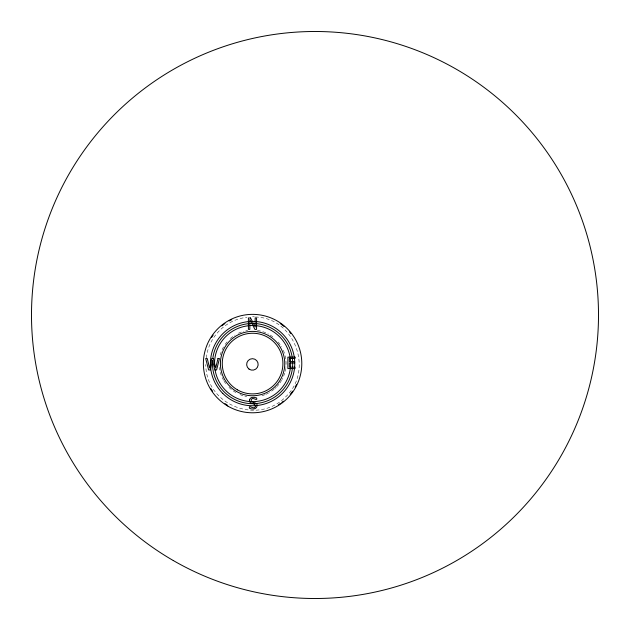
<?xml version="1.0" encoding="UTF-8"?>
<svg xmlns="http://www.w3.org/2000/svg" width="630" height="630" viewBox="0 0 630 630"><rect width="100%" height="100%" fill="white"/><g stroke="black" fill="none" stroke-linecap="round" stroke-linejoin="round"><path stroke-width="0.47" stroke-dasharray="3.15 2.36" d="M206.396 357.966C208.105 337.231 226.241 319.087 246.984 317.378M252.591 316.638L254.457 316.89M255.394 317.008C294.643 317.733 314.102 369.928 285.776 396.758C257.646 425.652 205.813 404.925 205.774 364.51M285.177 355.84A33.492 33.492 0 0 1 285.855 367.455M285.729 368.432A33.492 33.492 0 0 1 285.177 371.306M284.673 373.173A33.492 33.492 0 0 1 282.067 379.473M281.594 380.323A33.492 33.492 0 0 1 279.452 383.568M278.854 384.347A33.492 33.492 0 0 1 276.94 386.56M276.271 387.253A33.492 33.492 0 0 1 274.861 388.584M274.121 389.222A33.492 33.492 0 0 1 269.333 392.577M268.49 393.049A33.492 33.492 0 0 1 265.852 394.325M264.947 394.703A33.492 33.492 0 0 1 261.253 395.923M246.763 396.553A33.492 33.492 0 0 1 244.857 396.16M242.991 395.664A33.492 33.492 0 0 1 238.423 393.923M235.841 392.577A33.492 33.492 0 0 1 228.903 387.253M225.721 383.568A33.492 33.492 0 0 1 224.075 381.15M223.579 380.323A33.492 33.492 0 0 1 219.319 367.455M220.24 354.903A33.492 33.492 0 0 1 223.579 346.831M225.146 344.366A33.492 33.492 0 0 1 228.233 340.586M230.312 338.562A33.492 33.492 0 0 1 235.014 335.065M238.423 333.223A33.492 33.492 0 0 1 243.92 331.223M245.802 330.774A33.492 33.492 0 0 1 247.732 330.435M257.442 330.435A33.492 33.492 0 0 1 268.49 334.097M270.16 335.065A33.492 33.492 0 0 1 273.365 337.302M278.239 342.043A33.492 33.492 0 0 1 281.594 346.831M283.342 350.304A33.492 33.492 0 0 1 284.673 353.973"/><path stroke-width="0.94" d="M296.525 384.434A48.636 48.636 0 0 1 295.186 387.048M292.619 391.191A48.636 48.636 0 0 1 290.257 394.341M283.35 401.239A48.636 48.636 0 0 1 281.807 402.46M280.208 403.609A48.636 48.636 0 0 1 278.57 404.688M227.43 405.2A48.636 48.636 0 0 1 224.965 403.609M212.554 391.191A48.636 48.636 0 0 1 210.963 388.726M211.475 337.593A48.636 48.636 0 0 1 213.121 335.152M221.823 325.907A48.636 48.636 0 0 1 224.965 323.536M229.115 320.977A48.636 48.636 0 0 1 231.73 319.638M280.208 323.536A48.636 48.636 0 0 1 284.106 326.537M289.627 332.049A48.636 48.636 0 0 1 290.871 333.577M212.751 358.816A40.115 40.115 0 0 1 276.113 331.081A40.115 40.115 0 0 1 269.545 399.924A40.115 40.115 0 0 1 212.57 360.722M249.882 325.615A38.06 38.06 0 0 1 290.446 359.659A38.06 38.06 0 0 1 257.709 401.286A38.06 38.06 0 0 1 215.058 369.889M214.625 366.282A38.06 38.06 0 0 1 248.07 325.781M249.543 399.853C248.157 404.673 256.394 402.452 255.418 406.634C253.89 410.351 248.338 403.862 249.393 408.185C251.976 409.776 257.048 409.469 257.158 405.618C257.607 401.412 250.22 403.712 251.22 399.625C252.63 396.144 257.741 402.129 256.709 397.987L254.244 397.302L251.787 397.483A3.638 3.638 0 0 0 250.086 398.688L249.543 399.853M217.98 358.525L215.688 368.109L213.389 358.525L211.845 358.525L209.562 368.014L207.262 358.525L205.703 358.525L208.625 369.944L210.294 369.944L212.562 360.47L214.885 369.944L216.594 369.944L219.46 358.525L217.98 358.525M250.567 317.969L248.409 317.969L248.409 329.38L249.827 329.38L249.827 319.544L254.874 329.38L256.575 329.38L256.575 317.969L255.158 317.969L255.158 327.009L250.567 317.969M295.013 357.155L287.878 357.155L287.878 368.566L295.013 368.566L295.013 367.211L289.391 367.211L289.391 362.974L294.627 362.974L294.627 361.628L289.391 361.628L289.391 358.502L295.013 358.502L295.013 357.155M248.992 369.054A5.749 5.749 0 0 0 258.127 365.085A5.749 5.749 0 0 0 250.126 359.155A5.749 5.749 0 0 0 248.992 369.054M173.25 560.519A283.5 283.5 0 0 0 598.5 315A283.5 283.5 0 0 0 173.25 69.481A283.5 283.5 0 0 0 173.25 560.519M237.423 389.836A30.327 30.327 0 0 0 282.917 363.573A30.327 30.327 0 0 0 237.423 337.31A30.327 30.327 0 0 0 237.423 389.836M227.981 406.185A49.203 49.203 0 0 0 301.794 363.573A49.203 49.203 0 0 0 227.981 320.961A49.203 49.203 0 0 0 227.981 406.185M222.768 393.396A42.171 42.171 0 0 0 293.328 374.488A42.171 42.171 0 0 0 241.668 322.836A42.171 42.171 0 0 0 222.768 393.396M236.494 391.443A32.185 32.185 0 0 0 284.768 363.573A32.185 32.185 0 0 0 236.494 335.703A32.185 32.185 0 0 0 236.494 391.443"/></g></svg>
